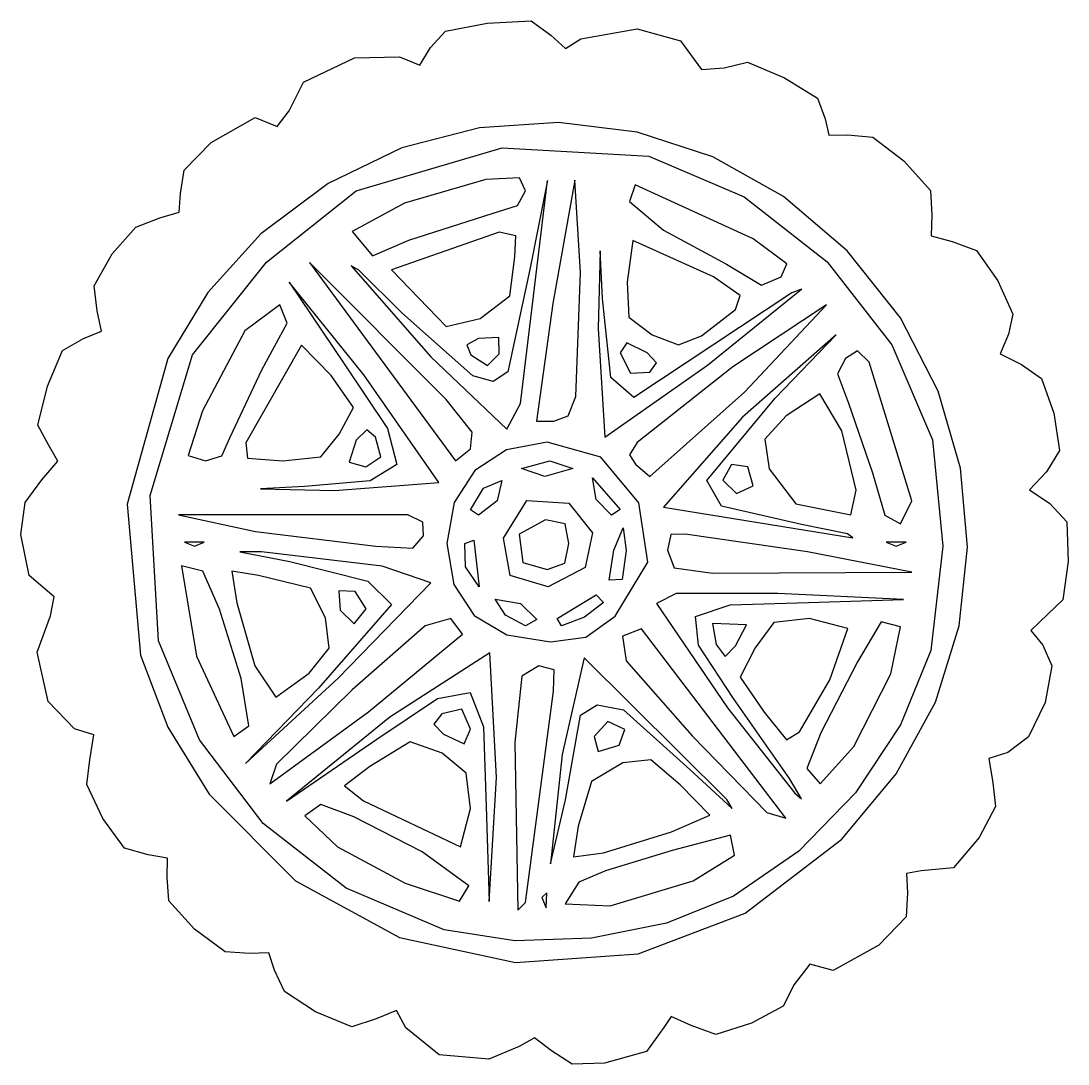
# Model space of a CAD drawing. Extents: x 1.4 to 78.7, y 1.5 to 53.2.
# Drawn here: x 55.22 to 66.47, y 42.02 to 53.22 of the extents above; entities that cross this region are included whole.
import ezdxf

# ---------------------------------------------------------------- set-up
doc = ezdxf.new("R2010")
doc.units = 0

msp = doc.modelspace()

# ---------------------------------------------------------------- linework, layer by layer
at = {"layer": 'Image'}
for p, q in [((59.782641, 53.112533), (60.231174, 53.199391)), ((60.231174, 53.199391), (60.70266, 53.221588)), ((60.70266, 53.221588), (60.915754, 53.069803)), ((59.624253, 52.93518), (59.782641, 53.112533)), ((60.915754, 53.069803), (61.071955, 52.926359)), ((61.235722, 53.028256), (61.840852, 53.135525)), ((61.840852, 53.135525), (62.306366, 53.008189)), ((61.071955, 52.926359), (61.235722, 53.028256)), ((62.306366, 53.008189), (62.531745, 52.699292)), ((59.508312, 52.745538), (59.624253, 52.93518)), ((58.260525, 52.563177), (58.805561, 52.826214)), ((58.805561, 52.826214), (59.291246, 52.835371)), ((59.291246, 52.835371), (59.508312, 52.745538)), ((62.776434, 52.71899), (63.026491, 52.777083)), ((63.026491, 52.777083), (63.425289, 52.61173)), ((62.531745, 52.699292), (62.776434, 52.71899)), ((58.103657, 52.255789), (58.260525, 52.563177)), ((63.425289, 52.61173), (63.776891, 52.390939)), ((63.776891, 52.390939), (63.860983, 52.170124)), ((57.267144, 51.917181), (57.740488, 52.18435)), ((57.740488, 52.18435), (57.976657, 52.088408)), ((57.976657, 52.088408), (58.103657, 52.255789)), ((60.147213, 52.075312), (59.315464, 51.857374)), ((60.996844, 52.131609), (60.147213, 52.075312)), ((61.84054, 52.026945), (60.996844, 52.131609)), ((63.860983, 52.170124), (63.900888, 51.993346)), ((62.654484, 51.762001), (61.84054, 52.026945)), ((63.900888, 51.993346), (64.105289, 51.998161)), ((64.105289, 51.998161), (64.370952, 51.974987)), ((64.370952, 51.974987), (64.705921, 51.718061)), ((56.979385, 51.619851), (57.267144, 51.917181)), ((59.315464, 51.857374), (58.525415, 51.477115)), ((58.823834, 51.398802), (60.390685, 51.860388)), ((60.390685, 51.860388), (61.967119, 51.768103)), ((61.967119, 51.768103), (62.989561, 51.33236)), ((63.414857, 51.337457), (62.654484, 51.762001)), ((56.937698, 51.368857), (56.979385, 51.619851)), ((64.705921, 51.718061), (64.991433, 51.402003)), ((60.218017, 51.52031), (59.344121, 51.26387)), ((60.576864, 51.535492), (60.218017, 51.52031)), ((60.643646, 51.396609), (60.576864, 51.535492)), ((60.588282, 49.112969), (60.879043, 51.509292)), ((60.879043, 51.509292), (60.690263, 50.551039)), ((61.172812, 51.512888), (60.935063, 50.186445)), ((61.234949, 50.519016), (61.172812, 51.512888)), ((58.525415, 51.477115), (57.800882, 50.933855)), ((57.860638, 50.62932), (58.823834, 51.398802)), ((60.55799, 51.238272), (60.643646, 51.396609)), ((61.821376, 51.462466), (61.759588, 51.283182)), ((63.087895, 50.883174), (61.821376, 51.462466)), ((64.991433, 51.402003), (65.00649, 51.135222)), ((56.923988, 51.167374), (56.937698, 51.368857)), ((61.759588, 51.283182), (62.125311, 50.973294)), ((62.989561, 51.33236), (63.881331, 50.636157)), ((64.097843, 50.753993), (63.414857, 51.337457)), ((56.715874, 51.106859), (56.923988, 51.167374)), ((59.344121, 51.26387), (58.780982, 50.959838)), ((60.206849, 51.128822), (60.55799, 51.238272)), ((56.459919, 51.007441), (56.715874, 51.106859)), ((59.391756, 50.867807), (60.206849, 51.128822)), ((65.00649, 51.135222), (64.9996, 50.915187)), ((56.205478, 50.719301), (56.459919, 51.007441)), ((57.800882, 50.933855), (57.232573, 50.304895)), ((58.780982, 50.959838), (58.998818, 50.700467)), ((60.361071, 50.954467), (59.204314, 50.550248)), ((60.537363, 50.912849), (60.361071, 50.954467)), ((62.125311, 50.973294), (62.802643, 50.609561)), ((58.998818, 50.700467), (59.391756, 50.867807)), ((59.391756, 50.867807), (59.391756, 50.867807)), ((60.527229, 50.689884), (60.537363, 50.912849)), ((61.79377, 50.862388), (61.734151, 50.415432)), ((62.660941, 50.475258), (61.79377, 50.862388)), ((63.447737, 50.614805), (63.087895, 50.883174)), ((64.9996, 50.915187), (65.222686, 50.854406)), ((65.222686, 50.854406), (65.484853, 50.757005)), ((56.010262, 50.376599), (56.205478, 50.719301)), ((61.442755, 50.751757), (61.423364, 49.917302)), ((61.468962, 50.239544), (61.442755, 50.751757)), ((64.669124, 50.03287), (64.097843, 50.753993)), ((65.484853, 50.757005), (65.714977, 50.428906)), ((57.068137, 49.635798), (57.860638, 50.62932)), ((59.791998, 49.15554), (58.323565, 50.62915)), ((58.323565, 50.62915), (59.892447, 48.49929)), ((60.474313, 50.270531), (60.527229, 50.689884)), ((62.802643, 50.609561), (63.17577, 50.384272)), ((63.389213, 50.473874), (63.447737, 50.614805)), ((63.881331, 50.636157), (64.577534, 49.744387)), ((58.853838, 50.546149), (58.771845, 50.591442)), ((58.771845, 50.591442), (59.626155, 49.615977)), ((59.314275, 50.086635), (58.853838, 50.546149)), ((59.204314, 50.550248), (59.792422, 49.938941)), ((60.690263, 50.551039), (60.452858, 49.451636)), ((61.183395, 49.187053), (61.234949, 50.519016)), ((56.044842, 50.110189), (56.010262, 50.376599)), ((58.906979, 49.420538), (58.103649, 50.415991)), ((58.103649, 50.415991), (58.696315, 49.539619)), ((61.734151, 50.415432), (61.753979, 50.040221)), ((62.948624, 50.273881), (62.660941, 50.475258)), ((63.17577, 50.384272), (63.389213, 50.473874)), ((63.389213, 50.473874), (63.389213, 50.473874)), ((65.714977, 50.428906), (65.876236, 50.071419)), ((57.232573, 50.304895), (56.802721, 49.596777)), ((60.156813, 50.027587), (60.474313, 50.270531)), ((63.501142, 50.301987), (61.805001, 49.176469)), ((62.596993, 49.526698), (63.606976, 50.341397)), ((62.899454, 50.121612), (62.948624, 50.273881)), ((63.606976, 50.341397), (63.501142, 50.301987)), ((58.003264, 50.174321), (57.62918, 49.893364)), ((58.082736, 49.975485), (58.003264, 50.174321)), ((60.935063, 50.186445), (60.760814, 48.92247)), ((61.558436, 49.393672), (61.468962, 50.239544)), ((63.874993, 50.173685), (62.870265, 49.506801)), ((62.993085, 49.236671), (63.874993, 50.173685)), ((56.0888, 49.89166), (56.044842, 50.110189)), ((60.078124, 49.410058), (59.314275, 50.086635)), ((61.753979, 50.040221), (62.001835, 49.85182)), ((62.533158, 49.840522), (62.899454, 50.121611)), ((62.899454, 50.121611), (62.899454, 50.121612)), ((65.876236, 50.071419), (65.829481, 49.858556)), ((57.812309, 49.475167), (58.082736, 49.975485)), ((59.792422, 49.938941), (60.156813, 50.027587)), ((60.156813, 50.027587), (60.156813, 50.027587)), ((65.074708, 49.247057), (64.669124, 50.03287)), ((55.671145, 49.68235), (55.895561, 49.809983)), ((55.895561, 49.809983), (56.0888, 49.89166)), ((57.62918, 49.893364), (57.173389, 49.032896)), ((60.13757, 49.81208), (60.013309, 49.742361)), ((60.355323, 49.821284), (60.13757, 49.81208)), ((60.360431, 49.645788), (60.355323, 49.821284)), ((61.423364, 49.917302), (61.496328, 48.753136)), ((62.001835, 49.85182), (62.286569, 49.743648)), ((62.286569, 49.743648), (62.533158, 49.840522)), ((63.979254, 49.849919), (62.971976, 48.965782)), ((63.323089, 49.168833), (63.979254, 49.849919)), ((65.829481, 49.858556), (65.740609, 49.645377)), ((58.238208, 49.739959), (57.640772, 48.689636)), ((58.555393, 49.415691), (58.238208, 49.739959)), ((60.013309, 49.742361), (60.056888, 49.635016)), ((61.731708, 49.763956), (61.659645, 49.659069)), ((61.94744, 49.658847), (61.731708, 49.763956)), ((64.577534, 49.744387), (65.013277, 48.721947)), ((55.508839, 49.299181), (55.671145, 49.68235)), ((56.802721, 49.596777), (56.366511, 48.030963)), ((56.61325, 48.124142), (57.068137, 49.635798)), ((59.626155, 49.615977), (60.442232, 48.837803)), ((60.056888, 49.635016), (60.233791, 49.520801)), ((60.233791, 49.520801), (60.360431, 49.645787)), ((60.360431, 49.645787), (60.360431, 49.645788)), ((61.659645, 49.659069), (61.768749, 49.437437)), ((62.049361, 49.550534), (61.94744, 49.658847)), ((61.94744, 49.658847), (61.94744, 49.658847)), ((64.077087, 49.596049), (63.992108, 49.430807)), ((64.208648, 49.678519), (64.077087, 49.596049)), ((64.334579, 49.558674), (64.208648, 49.678519)), ((65.740609, 49.645377), (65.967278, 49.531438)), ((57.466917, 48.745243), (57.812309, 49.475167)), ((58.696315, 49.539619), (59.159232, 48.846005)), ((61.496328, 48.753136), (62.596993, 49.526698)), ((62.870265, 49.506801), (61.840222, 48.694367)), ((61.978541, 49.449196), (62.049361, 49.550534)), ((62.596993, 49.526698), (62.596993, 49.526698)), ((64.792307, 48.066886), (64.334579, 49.558674)), ((65.967278, 49.531438), (66.18468, 49.380063)), ((58.79547, 49.069192), (58.555393, 49.415691)), ((59.711311, 48.266304), (58.906979, 49.420538)), ((60.296241, 49.351054), (60.078124, 49.410058)), ((60.452858, 49.451636), (60.296241, 49.351054)), ((61.805001, 49.176469), (61.558436, 49.393672)), ((61.768749, 49.437437), (61.978541, 49.449196)), ((63.992108, 49.430807), (64.111866, 49.118228)), ((66.18468, 49.380063), (66.315673, 49.009802)), ((55.406966, 48.882273), (55.508839, 49.299181)), ((65.314799, 48.41906), (65.074708, 49.247057)), ((60.068441, 48.805197), (59.791998, 49.15554)), ((61.101797, 48.979996), (61.183395, 49.187053)), ((61.183395, 49.187053), (61.183395, 49.187053)), ((61.977557, 48.329804), (62.993085, 49.236671)), ((62.590977, 48.284831), (63.323089, 49.168833)), ((62.993085, 49.236671), (62.993085, 49.236671)), ((63.802703, 49.218802), (63.441841, 48.981329)), ((64.04, 48.820057), (63.802703, 49.218802)), ((57.173389, 49.032896), (57.019286, 48.555229)), ((58.641972, 48.784165), (58.79547, 49.069192)), ((60.442232, 48.837803), (60.588282, 49.112969)), ((60.588282, 49.112969), (60.588282, 49.112969)), ((64.111866, 49.118228), (64.370001, 48.367555)), ((60.760814, 48.92247), (60.945646, 48.92247)), ((60.945646, 48.92247), (61.101797, 48.979996)), ((62.971976, 48.965782), (62.125311, 48.000369)), ((63.441841, 48.981329), (63.211341, 48.730895)), ((66.315673, 49.009802), (66.377367, 48.609438)), ((55.519237, 48.670771), (55.406966, 48.882273)), ((58.940495, 48.829873), (58.824418, 48.719497)), ((59.031997, 48.753136), (58.940495, 48.829873)), ((59.159232, 48.846005), (59.262807, 48.458804)), ((60.051178, 48.626374), (60.068441, 48.805197)), ((64.194911, 48.181637), (64.04, 48.820057)), ((57.380878, 48.551305), (57.466917, 48.745243)), ((57.466917, 48.745243), (57.466917, 48.745243)), ((57.640772, 48.689636), (57.657503, 48.526575)), ((58.444789, 48.540833), (58.641972, 48.784165)), ((58.641972, 48.784165), (58.641972, 48.784165)), ((58.824418, 48.719497), (58.749256, 48.481976)), ((59.090089, 48.54147), (59.031997, 48.753136)), ((60.877111, 48.696693), (60.439968, 48.616908)), ((61.452597, 48.535785), (60.877111, 48.696693)), ((61.840222, 48.694367), (61.761188, 48.560631)), ((63.211341, 48.730895), (63.259451, 48.410651)), ((65.013277, 48.721947), (65.125285, 47.582332)), ((55.622815, 48.494901), (55.519237, 48.670771)), ((59.892447, 48.49929), (60.051178, 48.626374)), ((60.051178, 48.626374), (60.051178, 48.626374)), ((60.439968, 48.616908), (60.098493, 48.393388)), ((66.377367, 48.609438), (66.237904, 48.378797)), ((55.449429, 48.291897), (55.622815, 48.494901)), ((57.019286, 48.555229), (57.207922, 48.499137)), ((57.207922, 48.499137), (57.380878, 48.551305)), ((57.657503, 48.526575), (58.036358, 48.499137)), ((58.036358, 48.499137), (58.444789, 48.540833)), ((58.749256, 48.481976), (58.928612, 48.433012)), ((58.928612, 48.433012), (59.090089, 48.54147)), ((59.090089, 48.54147), (59.090089, 48.54147)), ((60.601313, 48.414471), (60.902644, 48.499138)), ((60.902644, 48.499138), (61.151645, 48.414471)), ((61.858876, 48.045492), (61.452597, 48.535785)), ((61.761188, 48.560631), (61.825451, 48.461053)), ((61.825451, 48.461053), (61.977557, 48.329804)), ((59.262807, 48.458804), (58.976158, 48.28305)), ((60.098493, 48.393388), (59.876293, 48.049881)), ((60.850314, 48.329804), (60.601313, 48.414471)), ((60.601313, 48.414471), (60.601313, 48.414471)), ((61.151645, 48.414471), (60.850314, 48.329804)), ((62.856087, 48.45945), (62.76031, 48.288682)), ((63.029626, 48.43302), (62.856087, 48.45945)), ((63.08575, 48.230547), (63.029626, 48.43302)), ((63.029626, 48.43302), (63.029626, 48.43302)), ((63.259451, 48.410651), (63.546627, 48.037589)), ((64.370001, 48.367555), (64.501593, 47.912799)), ((65.389606, 47.57138), (65.314799, 48.41906)), ((66.237904, 48.378797), (66.055368, 48.184498)), ((55.270305, 48.049365), (55.449429, 48.291897)), ((58.976158, 48.28305), (58.2684, 48.223772)), ((58.590482, 48.178042), (59.711311, 48.266304)), ((59.711311, 48.266304), (59.711311, 48.266304)), ((60.190614, 48.203555), (60.389527, 48.287544)), ((60.389527, 48.287544), (60.339706, 48.067399)), ((61.401764, 48.083056), (61.363375, 48.315756)), ((61.363375, 48.315756), (61.659645, 47.974956)), ((62.748484, 48.010628), (62.590977, 48.284831)), ((62.76031, 48.288682), (62.909189, 48.14564)), ((56.70265, 46.562895), (56.61325, 48.124142)), ((58.2684, 48.223772), (57.796424, 48.19742)), ((57.796424, 48.19742), (58.590482, 48.178042)), ((60.053674, 47.969972), (60.190614, 48.203555)), ((62.909189, 48.14564), (63.08575, 48.230547)), ((64.136142, 47.916292), (64.194911, 48.181637)), ((64.194911, 48.181637), (64.194911, 48.181637)), ((66.055368, 48.184498), (66.274594, 48.040855)), ((55.224986, 47.704896), (55.270305, 48.049365)), ((56.366511, 48.030963), (56.508493, 46.412219)), ((59.876293, 48.049881), (59.79698, 47.610139)), ((60.339706, 48.067399), (60.139287, 47.914174)), ((60.405037, 47.667519), (60.656291, 48.071898)), ((60.656291, 48.071898), (61.107402, 48.042509)), ((61.107402, 48.042509), (61.360913, 47.724059)), ((61.565515, 47.91351), (61.401764, 48.083056)), ((61.401764, 48.083056), (61.401764, 48.083056)), ((61.956466, 47.410181), (61.858876, 48.045492)), ((63.606044, 47.813618), (62.748484, 48.010628)), ((63.546627, 48.037589), (64.136142, 47.916292)), ((64.670306, 47.821804), (64.792307, 48.066886)), ((64.792307, 48.066886), (64.792307, 48.066886)), ((66.274594, 48.040855), (66.455021, 47.843481)), ((59.378471, 47.91762), (56.918317, 47.916006)), ((56.918317, 47.916006), (57.743816, 47.739872)), ((59.539269, 47.839436), (59.378471, 47.917631)), ((59.378471, 47.917631), (59.378471, 47.91762)), ((60.139287, 47.914174), (60.053674, 47.969972)), ((60.053674, 47.969972), (60.053674, 47.969972)), ((61.659645, 47.974956), (61.565515, 47.91351)), ((62.125311, 48.000369), (64.157308, 47.670961)), ((64.501593, 47.912799), (64.670306, 47.821804)), ((59.547804, 47.693594), (59.539269, 47.839436)), ((60.856471, 47.864138), (60.574145, 47.711026)), ((61.067076, 47.821708), (60.856471, 47.864138)), ((61.109312, 47.610139), (61.067076, 47.821708)), ((64.10015, 47.712926), (63.606044, 47.813618)), ((63.606044, 47.813618), (63.606044, 47.813618)), ((66.455021, 47.843481), (66.468568, 47.415009)), ((55.313705, 47.265901), (55.224986, 47.704896)), ((57.743816, 47.739872), (59.034981, 47.58096)), ((59.433205, 47.559859), (59.547804, 47.693594)), ((60.574145, 47.711026), (60.612413, 47.406502)), ((61.360913, 47.724059), (61.283715, 47.351993)), ((61.590708, 47.539534), (61.692313, 47.779472)), ((61.692313, 47.779472), (61.724931, 47.536324)), ((62.203097, 47.706938), (62.167644, 47.538876)), ((62.358144, 47.711206), (62.203097, 47.706938)), ((63.670475, 47.521708), (62.358144, 47.711206)), ((64.157308, 47.670961), (64.10015, 47.712926)), ((57.193484, 47.623878), (56.981817, 47.623878)), ((56.981817, 47.623878), (57.08765, 47.581173)), ((57.08765, 47.581173), (57.193484, 47.623878)), ((57.193484, 47.623878), (57.193484, 47.623878)), ((59.034981, 47.58096), (59.433205, 47.559859)), ((59.79698, 47.610139), (59.872482, 47.168334)), ((59.993035, 47.608521), (60.086432, 47.645243)), ((60.000093, 47.360082), (59.993035, 47.608521)), ((60.086432, 47.645243), (60.146439, 47.144473)), ((60.478903, 47.265942), (60.405037, 47.667519)), ((61.066466, 47.397855), (61.109312, 47.610139)), ((61.109312, 47.610139), (61.109312, 47.610139)), ((64.728807, 47.623878), (64.517141, 47.623878)), ((64.517141, 47.623878), (64.622974, 47.581173)), ((64.622974, 47.581173), (64.728807, 47.623878)), ((64.728807, 47.623878), (64.728807, 47.623878)), ((65.125285, 47.582332), (64.995893, 46.46134)), ((65.299331, 46.726521), (65.389606, 47.57138)), ((57.807316, 47.52076), (57.576867, 47.52151)), ((57.576867, 47.52151), (58.112502, 47.41578)), ((59.103178, 47.365028), (57.807316, 47.52076)), ((61.541596, 47.214657), (61.590708, 47.539534)), ((61.724931, 47.536324), (61.681246, 47.222785)), ((62.167644, 47.538876), (62.239366, 47.349669)), ((64.792307, 47.30282), (63.670475, 47.521708)), ((57.178729, 47.313445), (56.947818, 47.371528)), ((56.947818, 47.371528), (57.109185, 46.401542)), ((58.112502, 47.41578), (58.948401, 47.20447)), ((59.627647, 47.187522), (59.103178, 47.365028)), ((60.146439, 47.144473), (60.000093, 47.360082)), ((60.000093, 47.360082), (60.000093, 47.360082)), ((60.612413, 47.406502), (60.875997, 47.329302)), ((60.875997, 47.329302), (61.066466, 47.397855)), ((61.283715, 47.351993), (60.886115, 47.14287)), ((61.604077, 46.830173), (61.956466, 47.410181)), ((62.239366, 47.349669), (62.654477, 47.291707)), ((66.468568, 47.415009), (66.412851, 47.006281)), ((55.5833, 47.037402), (55.313705, 47.265901)), ((57.357255, 46.904623), (57.178729, 47.313445)), ((57.77532, 47.265944), (57.489324, 47.313904)), ((57.489324, 47.313904), (57.543699, 46.973877)), ((58.335029, 47.129865), (57.77532, 47.265944)), ((60.886115, 47.14287), (60.478903, 47.265942)), ((60.478903, 47.265942), (60.478903, 47.265942)), ((62.654477, 47.291707), (64.792307, 47.302819)), ((64.792307, 47.302819), (64.792307, 47.30282)), ((58.49583, 46.81292), (58.335029, 47.129865)), ((58.632815, 46.163741), (59.627647, 47.187522)), ((58.948401, 47.20447), (59.204314, 46.953368)), ((59.627647, 47.187522), (59.627647, 47.187522)), ((59.872482, 47.168334), (60.091303, 46.837975)), ((61.681246, 47.222785), (61.541596, 47.214657)), ((61.541596, 47.214657), (61.541596, 47.214657)), ((55.542478, 46.832676), (55.5833, 47.037402)), ((58.815354, 47.093479), (58.637572, 47.102383)), ((58.637572, 47.102383), (58.653437, 46.892193)), ((58.933305, 46.908002), (58.815354, 47.093479)), ((60.427127, 46.841217), (60.315338, 47.01372)), ((60.315338, 47.01372), (60.587495, 46.964273)), ((60.982312, 46.802827), (61.400078, 47.059806)), ((61.400078, 47.059806), (61.481412, 46.976842)), ((62.259979, 47.074388), (62.050593, 46.964841)), ((63.352976, 47.072137), (62.259979, 47.074388)), ((64.700584, 47.008637), (63.352976, 47.072137)), ((63.680352, 46.975139), (64.700584, 47.008637)), ((66.412851, 47.006281), (66.252814, 46.84923)), ((57.591448, 46.160585), (57.357255, 46.904623)), ((57.543699, 46.973877), (57.73659, 46.295429)), ((59.204314, 46.953368), (58.421149, 46.057213)), ((58.653437, 46.892193), (58.802156, 46.748584)), ((58.802156, 46.748584), (58.933305, 46.908001)), ((58.933305, 46.908001), (58.933305, 46.908002)), ((60.587495, 46.964273), (60.762994, 46.793425)), ((61.481412, 46.976842), (61.274661, 46.819397)), ((62.050593, 46.964841), (62.812592, 45.843638)), ((62.469101, 46.824876), (62.841118, 46.950983)), ((62.841118, 46.950983), (63.680352, 46.975139)), ((55.400736, 46.444061), (55.542478, 46.832676)), ((58.534447, 46.486876), (58.49583, 46.81292)), ((59.841407, 46.80407), (59.56449, 46.724754)), ((59.966313, 46.637669), (59.841407, 46.80407)), ((60.091303, 46.837975), (60.441913, 46.629963)), ((60.64216, 46.727255), (60.427127, 46.841217)), ((60.427127, 46.841217), (60.427127, 46.841217)), ((60.762994, 46.793425), (60.64216, 46.727255)), ((61.030281, 46.727186), (60.982312, 46.802828)), ((60.982312, 46.802828), (60.982312, 46.802827)), ((61.274661, 46.819397), (61.030281, 46.727186)), ((61.290361, 46.603596), (61.604077, 46.830173)), ((61.604077, 46.830173), (61.604077, 46.830173)), ((62.501418, 46.516357), (62.469101, 46.824876)), ((63.693664, 46.805806), (63.309442, 46.760634)), ((64.102323, 46.698121), (63.693664, 46.805806)), ((66.252814, 46.84923), (66.069335, 46.67479)), ((59.56449, 46.724754), (58.783075, 46.03815)), ((61.889554, 46.693695), (61.685698, 46.614146)), ((63.437642, 44.660492), (61.889554, 46.693695)), ((63.01431, 46.737322), (62.6504, 46.75234)), ((62.6504, 46.75234), (62.689767, 46.525415)), ((62.898454, 46.510397), (63.01431, 46.737322)), ((63.01431, 46.737322), (63.01431, 46.737322)), ((63.309442, 46.760634), (63.110332, 46.489994)), ((63.910063, 46.146826), (64.102323, 46.698121)), ((64.461733, 46.768183), (64.207005, 46.339849)), ((64.669329, 46.714633), (64.461733, 46.768183)), ((64.565676, 46.208813), (64.669329, 46.714633)), ((65.044183, 45.906986), (65.299331, 46.726521)), ((66.069335, 46.67479), (66.198569, 46.517638)), ((57.140937, 45.502736), (56.70265, 46.562895)), ((58.956331, 45.80137), (59.966313, 46.637669)), ((60.441913, 46.629963), (60.912785, 46.555196)), ((60.912785, 46.555196), (61.290361, 46.603596)), ((61.685698, 46.614146), (61.725248, 46.351433)), ((55.516998, 45.914088), (55.400736, 46.444061)), ((58.319583, 46.217278), (58.534447, 46.486876)), ((60.260657, 46.437286), (59.187344, 45.743671)), ((60.329665, 45.096339), (60.260657, 46.437286)), ((62.875181, 45.944969), (62.501418, 46.516357)), ((62.689767, 46.525415), (62.785732, 46.39711)), ((62.785732, 46.39711), (62.898454, 46.510397)), ((63.110332, 46.489994), (62.948312, 46.174182)), ((64.995893, 46.46134), (64.667699, 45.662887)), ((66.198569, 46.517638), (66.294022, 46.294644)), ((56.508493, 46.412219), (56.801382, 45.637937)), ((57.109185, 46.401542), (57.511041, 45.535808)), ((61.271475, 46.382474), (61.03598, 45.345308)), ((62.803209, 44.859563), (61.271475, 46.382474)), ((61.725248, 46.351433), (62.431357, 45.545796)), ((64.207005, 46.339849), (63.813046, 45.577949)), ((57.73659, 46.295429), (57.960645, 45.959141)), ((57.960645, 45.959141), (58.319583, 46.217278)), ((58.319583, 46.217278), (58.319583, 46.217278)), ((60.787251, 46.297807), (60.604799, 46.184745)), ((60.949247, 46.252685), (60.787251, 46.297807)), ((60.944263, 46.022641), (60.949247, 46.252685)), ((66.294022, 46.294644), (66.221797, 45.903723)), ((57.670447, 45.650917), (57.591448, 46.160585)), ((57.637983, 45.246762), (58.632815, 46.163741)), ((60.604799, 46.184745), (60.529854, 45.472308)), ((62.948312, 46.174182), (63.205884, 45.799813)), ((63.584303, 45.586459), (63.910063, 46.146826)), ((63.910063, 46.146826), (63.910063, 46.146826)), ((64.166775, 45.429975), (64.565676, 46.208813)), ((58.421149, 46.057213), (57.637983, 45.246762)), ((58.783075, 46.03815), (57.969388, 45.240924)), ((59.696601, 45.946359), (60.04814, 46.008732)), ((60.04814, 46.008732), (60.192417, 45.640342)), ((60.643646, 43.754899), (60.944263, 46.022641)), ((55.799221, 45.620474), (55.516998, 45.914088)), ((59.046919, 45.509316), (59.696601, 45.946359)), ((61.231735, 45.765662), (61.411058, 45.877371)), ((61.411058, 45.877371), (61.693436, 45.823878)), ((63.477587, 45.085672), (62.875181, 45.944969)), ((64.624365, 45.135278), (65.044183, 45.906986)), ((66.221797, 45.903723), (66.043378, 45.531969)), ((57.897999, 45.027809), (58.956331, 45.80137)), ((58.956331, 45.80137), (58.956331, 45.80137)), ((59.743294, 45.780384), (59.658561, 45.671451)), ((59.957539, 45.830564), (59.743294, 45.780384)), ((60.05098, 45.615478), (59.957539, 45.830564)), ((61.072781, 44.858475), (61.231735, 45.765662)), ((61.231735, 45.765662), (61.231735, 45.765662)), ((61.693436, 45.823878), (62.40589, 45.182938)), ((62.812592, 45.843638), (63.534043, 44.930052)), ((63.205884, 45.799813), (63.443708, 45.50278)), ((57.511041, 45.535808), (57.670447, 45.650917)), ((57.670447, 45.650917), (57.670447, 45.650917)), ((59.187344, 45.743671), (58.076204, 44.844086)), ((59.658561, 45.671451), (59.76319, 45.561429)), ((61.52745, 45.699018), (61.381113, 45.535808)), ((61.707828, 45.611008), (61.52745, 45.699018)), ((64.667699, 45.662887), (64.184888, 44.93185)), ((56.006164, 45.554194), (55.799221, 45.620474)), ((55.963337, 45.287819), (56.006164, 45.554194)), ((56.801382, 45.637937), (57.244911, 44.91635)), ((59.76319, 45.561429), (59.98548, 45.459089)), ((59.98548, 45.459089), (60.050985, 45.615478)), ((60.050985, 45.615478), (60.05098, 45.615478)), ((60.192417, 45.640342), (60.220313, 44.785098)), ((61.649326, 45.442972), (61.707828, 45.611008)), ((62.431357, 45.545796), (63.233197, 44.721553)), ((63.443708, 45.50278), (63.584303, 45.586459)), ((63.813046, 45.577949), (63.663766, 45.194039)), ((57.82748, 44.603062), (57.140937, 45.502736)), ((58.076204, 44.844086), (59.046919, 45.509316)), ((59.404841, 45.480503), (58.972169, 45.214784)), ((59.748146, 45.359091), (59.404841, 45.480503)), ((60.529854, 45.472308), (60.558979, 43.673144)), ((61.381113, 45.535808), (61.422929, 45.374926)), ((61.422929, 45.374926), (61.649326, 45.442972)), ((61.649326, 45.442972), (61.649326, 45.442972)), ((63.807887, 45.027809), (64.166772, 45.429975)), ((64.166772, 45.429975), (64.166775, 45.429975)), ((66.043378, 45.531969), (65.820252, 45.366475)), ((60.005248, 45.144736), (59.748146, 45.359091)), ((61.03598, 45.345308), (60.912966, 44.171483)), ((65.820252, 45.366475), (65.619399, 45.30028)), ((55.931337, 45.021785), (55.963337, 45.287819)), ((57.969388, 45.240924), (57.897999, 45.027809)), ((58.972169, 45.214784), (58.697694, 45.008762)), ((61.68918, 45.25575), (61.352585, 45.05345)), ((61.987266, 45.286195), (61.68918, 45.25575)), ((62.302624, 45.019637), (61.987266, 45.286195)), ((65.619399, 45.30028), (65.660444, 45.039609)), ((60.05098, 44.765446), (60.005248, 45.144736)), ((60.251185, 43.764866), (60.329665, 45.096339)), ((60.329665, 45.096339), (60.329665, 45.096339)), ((62.40589, 45.182938), (62.860888, 44.762915)), ((63.663766, 45.194039), (63.807887, 45.027809)), ((64.040085, 44.4339), (64.624365, 45.135278)), ((56.103113, 44.657724), (55.931337, 45.021785)), ((58.697694, 45.008762), (58.902753, 44.847462)), ((61.352585, 45.05345), (61.209348, 44.572643)), ((62.62147, 44.693109), (62.302624, 45.019637)), ((63.608118, 44.868439), (63.477587, 45.085672)), ((63.477587, 45.085672), (63.477587, 45.085672)), ((65.660444, 45.039609), (65.689612, 44.78492)), ((57.244911, 44.91635), (58.174183, 43.987366)), ((63.534043, 44.930052), (63.608118, 44.868439)), ((64.184888, 44.93185), (63.577997, 44.306246)), ((58.446883, 44.806281), (58.272982, 44.684391)), ((58.80073, 44.675081), (58.446883, 44.806281)), ((58.902753, 44.847462), (59.945147, 44.352336)), ((59.945147, 44.352336), (60.05098, 44.765446)), ((60.05098, 44.765446), (60.05098, 44.765446)), ((60.220313, 44.785098), (60.251185, 43.764866)), ((60.912966, 44.171483), (61.072781, 44.858475)), ((62.860888, 44.762915), (62.803209, 44.859563)), ((65.689612, 44.78492), (65.512987, 44.451848)), ((56.337861, 44.338139), (56.103113, 44.657724)), ((58.272982, 44.684391), (58.625117, 44.352107)), ((59.533876, 44.298773), (58.80073, 44.675081)), ((62.211938, 44.511954), (62.62147, 44.693109)), ((63.233197, 44.721553), (63.437642, 44.660492)), ((63.437642, 44.660492), (63.437642, 44.660492)), ((58.718657, 43.907966), (57.82748, 44.603062)), ((61.209348, 44.572643), (61.158829, 44.244477)), ((61.48062, 44.287638), (62.211938, 44.511954)), ((62.211938, 44.511954), (62.211938, 44.511954)), ((62.844177, 44.47797), (62.215904, 44.313633)), ((62.888433, 44.264367), (62.844177, 44.47797)), ((63.000113, 43.639895), (64.040085, 44.4339)), ((65.512987, 44.451848), (65.239942, 44.125899)), ((56.589946, 44.26581), (56.337861, 44.338139)), ((58.625117, 44.352107), (59.350803, 43.962715)), ((62.215904, 44.313633), (61.503086, 44.096476)), ((63.577997, 44.306246), (62.877565, 43.824096)), ((56.79993, 44.229182), (56.589946, 44.26581)), ((56.794236, 44.025102), (56.79993, 44.229182)), ((60.035703, 43.932127), (59.533876, 44.298773)), ((61.158829, 44.244477), (61.48062, 44.287638)), ((62.44281, 43.986317), (62.888433, 44.264367)), ((61.503086, 44.096476), (61.216955, 43.974178)), ((64.889851, 44.094251), (64.732556, 44.067079)), ((65.239942, 44.125899), (64.889851, 44.094251)), ((56.813322, 43.771083), (56.794236, 44.025102)), ((58.174183, 43.987366), (59.289824, 43.378318)), ((59.350803, 43.962715), (59.933489, 43.770112)), ((61.216955, 43.974178), (61.066979, 43.740855)), ((61.551908, 43.71805), (62.44281, 43.986317)), ((62.44281, 43.986317), (62.44281, 43.986317)), ((64.732556, 44.067079), (64.746127, 43.860024)), ((59.770845, 43.461543), (58.718657, 43.907966)), ((59.933489, 43.770112), (60.035703, 43.932125)), ((60.035703, 43.932125), (60.035703, 43.932127)), ((60.870817, 43.858352), (60.819662, 43.807199)), ((60.864131, 43.696074), (60.870825, 43.858352)), ((60.870825, 43.858352), (60.870817, 43.858352)), ((64.746127, 43.860024), (64.729973, 43.598986)), ((57.090029, 43.469401), (56.813322, 43.771083)), ((60.558979, 43.673144), (60.643646, 43.754899)), ((60.643646, 43.754899), (60.643646, 43.754899)), ((60.819662, 43.807199), (60.864131, 43.696074)), ((61.066979, 43.740855), (61.551908, 43.71805)), ((62.877565, 43.824096), (62.158169, 43.53396)), ((61.851822, 43.204876), (63.000113, 43.639895)), ((62.158169, 43.53396), (61.350231, 43.370946)), ((64.729973, 43.598986), (64.437581, 43.298033)), ((57.418294, 43.224569), (57.090029, 43.469401)), ((60.529279, 43.343869), (59.77084, 43.461543)), ((59.77084, 43.461543), (59.770845, 43.461543)), ((59.289824, 43.378318), (60.534737, 43.110417)), ((61.350231, 43.370946), (60.529279, 43.343869)), ((64.437581, 43.298033), (63.946306, 43.023312)), ((57.680359, 43.207487), (57.418294, 43.224569)), ((57.886819, 43.21345), (57.680359, 43.207487)), ((57.949339, 43.026806), (57.886819, 43.21345)), ((60.534737, 43.110417), (61.851822, 43.204876)), ((61.851822, 43.204876), (61.851822, 43.204876)), ((63.696357, 43.091323), (63.527024, 42.875069)), ((63.946306, 43.023312), (63.696357, 43.091323)), ((58.056281, 42.797602), (57.949339, 43.026806)), ((63.527024, 42.875069), (63.408397, 42.643032)), ((58.389174, 42.581327), (58.056281, 42.797602)), ((63.408397, 42.643032), (63.070142, 42.459181)), ((58.776558, 42.419743), (58.389174, 42.581327)), ((59.039582, 42.506134), (58.776558, 42.419743)), ((59.256845, 42.593675), (59.039582, 42.506134)), ((59.359191, 42.408226), (59.256845, 42.593675)), ((62.206694, 42.531421), (62.128123, 42.411985)), ((62.420062, 42.432951), (62.206694, 42.531421)), ((59.714198, 42.119135), (59.359191, 42.408226)), ((62.128123, 42.411985), (61.940634, 42.155076)), ((62.684937, 42.336072), (62.420062, 42.432951)), ((63.070142, 42.459181), (62.684937, 42.336072)), ((60.738594, 42.301798), (60.576468, 42.207305)), ((60.921506, 42.162914), (60.738594, 42.301798)), ((60.576468, 42.207305), (60.249388, 42.072971)), ((60.249388, 42.072971), (59.714198, 42.119135)), ((60.921514, 42.162916), (60.921506, 42.162914)), ((61.143963, 42.019682), (60.921514, 42.162916)), ((61.940634, 42.155076), (61.490026, 42.03077)), ((61.490026, 42.03077), (61.143963, 42.019682))]:
    msp.add_line(p, q, dxfattribs=at)

doc.saveas('drawing.dxf')
